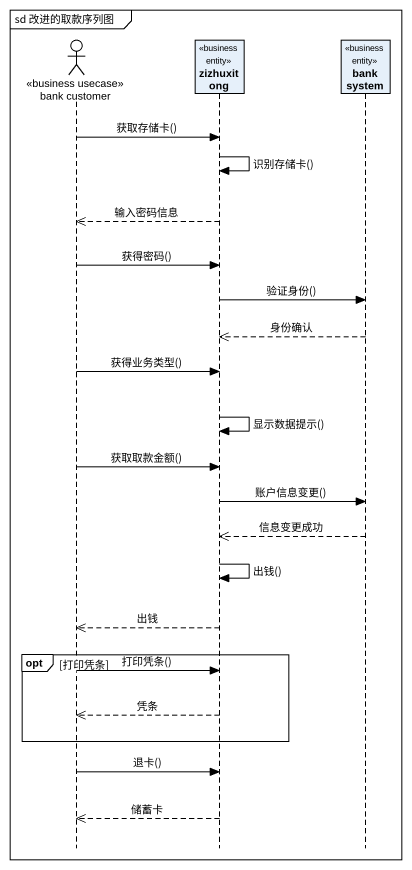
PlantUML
@startuml
mainframe sd 改进的取款序列图
hide footbox
actor "bank customer" as bank_customer <<business usecase>>
participant zizhuxitong <<business entity>>
participant "bank system" as bank_system <<business entity>>

bank_customer -> zizhuxitong : 获取存储卡()
zizhuxitong -> zizhuxitong : 识别存储卡()
zizhuxitong -->> bank_customer : 输入密码信息
bank_customer -> zizhuxitong : 获得密码()
zizhuxitong -> bank_system : 验证身份()
bank_system -->> zizhuxitong : 身份确认
bank_customer -> zizhuxitong : 获得业务类型()
zizhuxitong -> zizhuxitong : 显示数据提示()
bank_customer -> zizhuxitong : 获取取款金额()
zizhuxitong -> bank_system : 账户信息变更()
bank_system -->> zizhuxitong : 信息变更成功
zizhuxitong -> zizhuxitong : 出钱()
zizhuxitong -->> bank_customer : 出钱
opt 打印凭条
  bank_customer -> zizhuxitong : 打印凭条()
  zizhuxitong -->> bank_customer : 凭条
end
bank_customer -> zizhuxitong : 退卡()
zizhuxitong -->> bank_customer : 储蓄卡
@enduml
